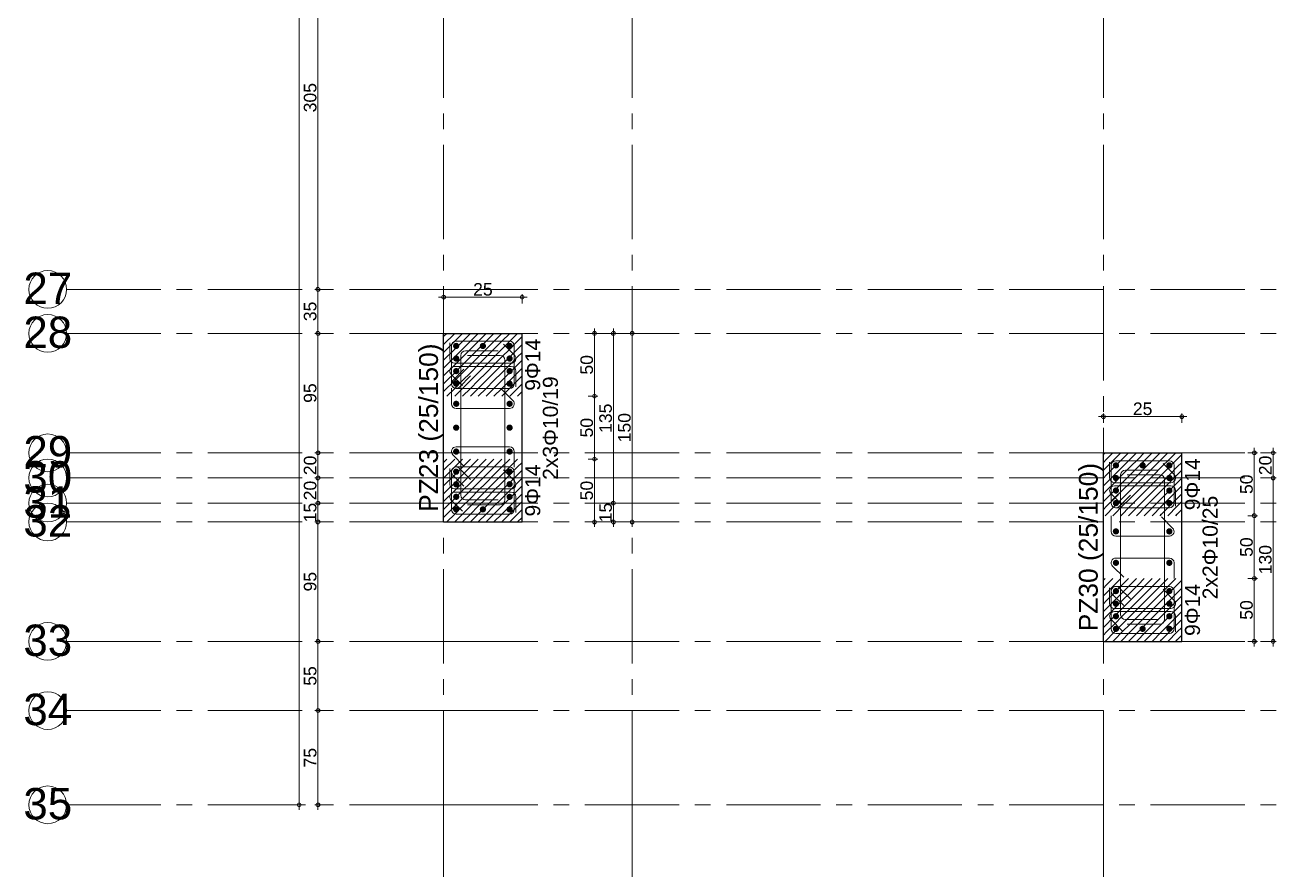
# Model space of a CAD drawing. Header units: millimetres. Extents: x 2232 to 85269, y -3593 to 5869.
# Drawn here: x 20323 to 21319, y 3123 to 3795 of the extents above; entities that cross this region are included whole.
import ezdxf

# ---------------------------------------------------------------- set-up
doc = ezdxf.new("R2010")
doc.units = ezdxf.units.MM
doc.linetypes.add('CENTER2', pattern=[112.5, 75, -12.5, 12.5, -12.5])
doc.linetypes.add('DASHDOT2', pattern=[12.7, 6.35, -3.175, 0, -3.175])
doc.layers.add('aks', color=251, linetype='DASHDOT2', lineweight=35)
for name, color, linetype in [('Donatı Yazısı', 7, 'Continuous'), ('Donatı Çizgisi', 7, 'Continuous'), ('Kolon', 7, 'Continuous'), ('Ölçülendirme', 7, 'Continuous')]:
    doc.layers.add(name, color=color, linetype=linetype)
doc.styles.add('arial_1_18', font='arial.ttf', dxfattribs={"height": 0.2})

# ---------------------------------------------------------------- blocks, each defined once
blk = doc.blocks.new('IDE999Entity6715')
at = {"layer": 'aks', "color": 250, "linetype": 'CENTER2', "lineweight": 5}
for points in [[(7291.17, 200), (7291.17, 2530)], [(7291.17, -100), (7291.17, 200)]]:
    blk.add_lwpolyline(points, dxfattribs=at)
blk = doc.blocks.new('IDE999Entity6724')
at = {"layer": 'aks', "color": 250, "linetype": 'CENTER2', "lineweight": 5}
for points in [[(6766.17, 200), (6766.17, 2530)], [(6766.17, -100), (6766.17, 200)]]:
    blk.add_lwpolyline(points, dxfattribs=at)
blk = doc.blocks.new('IDE999Entity6725')
at = {"layer": 'aks', "color": 250, "linetype": 'CENTER2', "lineweight": 5}
for points in [[(6916.17, 200), (6916.17, 2530)], [(6916.17, -100), (6916.17, 200)]]:
    blk.add_lwpolyline(points, dxfattribs=at)
blk = doc.blocks.new('IDE999Entity6728')
at = {"layer": 'aks', "color": 250, "linetype": 'CENTER2', "lineweight": 5}
for points in [[(6466.17, 610), (6766.17, 610)], [(6766.17, 610), (10026.17, 610)]]:
    blk.add_lwpolyline(points, dxfattribs=at)
at = {"layer": 'aks', "color": 30, "linetype": 'Continuous', "lineweight": 5}
blk.add_circle((6451.17, 610), 15, dxfattribs=at)
at = {"layer": 'aks', "color": 1, "linetype": 'Continuous', "lineweight": 5, "style": 'arial_1_18'}
blk.add_text('27', height=25, dxfattribs=at).set_placement((6431.75, 598.37))
blk = doc.blocks.new('IDE999Entity6729')
at = {"layer": 'aks', "color": 250, "linetype": 'CENTER2', "lineweight": 5}
for points in [[(6466.17, 460), (6766.17, 460)], [(6766.17, 460), (10026.17, 460)]]:
    blk.add_lwpolyline(points, dxfattribs=at)
at = {"layer": 'aks', "color": 30, "linetype": 'Continuous', "lineweight": 5}
blk.add_circle((6451.17, 460), 15, dxfattribs=at)
at = {"layer": 'aks', "color": 1, "linetype": 'Continuous', "lineweight": 5, "style": 'arial_1_18'}
blk.add_text('30', height=25, dxfattribs=at).set_placement((6431.75, 448.37))
blk = doc.blocks.new('IDE999Entity6730')
at = {"layer": 'aks', "color": 250, "linetype": 'CENTER2', "lineweight": 5}
for points in [[(6466.17, 480), (6766.17, 480)], [(6766.17, 480), (10026.17, 480)]]:
    blk.add_lwpolyline(points, dxfattribs=at)
at = {"layer": 'aks', "color": 30, "linetype": 'Continuous', "lineweight": 5}
blk.add_circle((6451.17, 480), 15, dxfattribs=at)
at = {"layer": 'aks', "color": 1, "linetype": 'Continuous', "lineweight": 5, "style": 'arial_1_18'}
blk.add_text('29', height=25, dxfattribs=at).set_placement((6431.75, 468.37))
blk = doc.blocks.new('IDE999Entity6731')
at = {"layer": 'aks', "color": 250, "linetype": 'CENTER2', "lineweight": 5}
for points in [[(6466.17, 440), (6766.17, 440)], [(6766.17, 440), (10026.17, 440)]]:
    blk.add_lwpolyline(points, dxfattribs=at)
at = {"layer": 'aks', "color": 30, "linetype": 'Continuous', "lineweight": 5}
blk.add_circle((6451.17, 440), 15, dxfattribs=at)
at = {"layer": 'aks', "color": 1, "linetype": 'Continuous', "lineweight": 5, "style": 'arial_1_18'}
blk.add_text('31', height=25, dxfattribs=at).set_placement((6431.75, 428.37))
blk = doc.blocks.new('IDE999Entity6732')
at = {"layer": 'aks', "color": 250, "linetype": 'CENTER2', "lineweight": 5}
for points in [[(6466.17, 575), (6766.17, 575)], [(6766.17, 575), (10026.17, 575)]]:
    blk.add_lwpolyline(points, dxfattribs=at)
at = {"layer": 'aks', "color": 30, "linetype": 'Continuous', "lineweight": 5}
blk.add_circle((6451.17, 575), 15, dxfattribs=at)
at = {"layer": 'aks', "color": 1, "linetype": 'Continuous', "lineweight": 5, "style": 'arial_1_18'}
blk.add_text('28', height=25, dxfattribs=at).set_placement((6431.75, 563.37))
blk = doc.blocks.new('IDE999Entity6733')
at = {"layer": 'aks', "color": 250, "linetype": 'CENTER2', "lineweight": 5}
for points in [[(6466.17, 425), (6766.17, 425)], [(6766.17, 425), (10026.17, 425)]]:
    blk.add_lwpolyline(points, dxfattribs=at)
at = {"layer": 'aks', "color": 30, "linetype": 'Continuous', "lineweight": 5}
blk.add_circle((6451.17, 425), 15, dxfattribs=at)
at = {"layer": 'aks', "color": 1, "linetype": 'Continuous', "lineweight": 5, "style": 'arial_1_18'}
blk.add_text('32', height=25, dxfattribs=at).set_placement((6431.75, 413.37))
blk = doc.blocks.new('IDE999Entity6734')
at = {"layer": 'aks', "color": 250, "linetype": 'CENTER2', "lineweight": 5}
for points in [[(6466.17, 330), (6766.17, 330)], [(6766.17, 330), (10026.17, 330)]]:
    blk.add_lwpolyline(points, dxfattribs=at)
at = {"layer": 'aks', "color": 30, "linetype": 'Continuous', "lineweight": 5}
blk.add_circle((6451.17, 330), 15, dxfattribs=at)
at = {"layer": 'aks', "color": 1, "linetype": 'Continuous', "lineweight": 5, "style": 'arial_1_18'}
blk.add_text('33', height=25, dxfattribs=at).set_placement((6431.75, 318.37))
blk = doc.blocks.new('IDE999Entity6735')
at = {"layer": 'aks', "color": 250, "linetype": 'CENTER2', "lineweight": 5}
for points in [[(6466.17, 275), (6766.17, 275)], [(6766.17, 275), (10026.17, 275)]]:
    blk.add_lwpolyline(points, dxfattribs=at)
at = {"layer": 'aks', "color": 30, "linetype": 'Continuous', "lineweight": 5}
blk.add_circle((6451.17, 275), 15, dxfattribs=at)
at = {"layer": 'aks', "color": 1, "linetype": 'Continuous', "lineweight": 5, "style": 'arial_1_18'}
blk.add_text('34', height=25, dxfattribs=at).set_placement((6431.75, 263.37))
blk = doc.blocks.new('IDE999Entity6736')
at = {"layer": 'aks', "color": 250, "linetype": 'CENTER2', "lineweight": 5}
for points in [[(6466.17, 200), (6766.17, 200)], [(6766.17, 200), (10026.17, 200)]]:
    blk.add_lwpolyline(points, dxfattribs=at)
at = {"layer": 'aks', "color": 30, "linetype": 'Continuous', "lineweight": 5}
blk.add_circle((6451.17, 200), 15, dxfattribs=at)
at = {"layer": 'aks', "color": 1, "linetype": 'Continuous', "lineweight": 5, "style": 'arial_1_18'}
blk.add_text('35', height=25, dxfattribs=at).set_placement((6431.75, 188.37))

msp = doc.modelspace()

# ---------------------------------------------------------------- hatches: boundary and pattern name
at = {"layer": 'Donatı Çizgisi', "linetype": 'Continuous', "lineweight": 5}
h = msp.add_hatch(color=5, dxfattribs=at)
edge = h.paths.add_edge_path(flags=0)
edge.add_arc((20665.7, 3539.61), 2.5, 0, 360)
h = msp.add_hatch(color=5, dxfattribs=at)
edge = h.paths.add_edge_path(flags=0)
edge.add_arc((20686.95, 3539.61), 2.5, 0, 360)
h = msp.add_hatch(color=5, dxfattribs=at)
edge = h.paths.add_edge_path(flags=0)
edge.add_arc((20708.2, 3539.61), 2.5, 0, 360)
h = msp.add_hatch(color=5, dxfattribs=at)
edge = h.paths.add_edge_path(flags=0)
edge.add_arc((20665.7, 3529.61), 2.5, 0, 360)
h = msp.add_hatch(color=5, dxfattribs=at)
edge = h.paths.add_edge_path(flags=0)
edge.add_arc((20708.2, 3529.61), 2.5, 0, 360)
h = msp.add_hatch(color=5, dxfattribs=at)
edge = h.paths.add_edge_path(flags=0)
edge.add_arc((20665.7, 3519.61), 2.5, 0, 360)
h = msp.add_hatch(color=5, dxfattribs=at)
edge = h.paths.add_edge_path(flags=0)
edge.add_arc((20708.2, 3519.61), 2.5, 0, 360)
h = msp.add_hatch(color=5, dxfattribs=at)
edge = h.paths.add_edge_path(flags=0)
edge.add_arc((20665.7, 3509.61), 2.5, 0, 360)
h = msp.add_hatch(color=5, dxfattribs=at)
edge = h.paths.add_edge_path(flags=0)
edge.add_arc((20708.2, 3509.61), 2.5, 0, 360)
h = msp.add_hatch(color=5, dxfattribs=at)
edge = h.paths.add_edge_path(flags=0)
edge.add_arc((20665.7, 3493.61), 2.5, 0, 360)
h = msp.add_hatch(color=5, dxfattribs=at)
edge = h.paths.add_edge_path(flags=0)
edge.add_arc((20708.2, 3493.61), 2.5, 0, 360)
h = msp.add_hatch(color=5, dxfattribs=at)
edge = h.paths.add_edge_path(flags=0)
edge.add_arc((20665.7, 3474.61), 2.5, 0, 360)
h = msp.add_hatch(color=5, dxfattribs=at)
edge = h.paths.add_edge_path(flags=0)
edge.add_arc((20708.2, 3474.61), 2.5, 0, 360)
h = msp.add_hatch(color=5, dxfattribs=at)
edge = h.paths.add_edge_path(flags=0)
edge.add_arc((20665.7, 3455.61), 2.5, 0, 360)
h = msp.add_hatch(color=5, dxfattribs=at)
edge = h.paths.add_edge_path(flags=0)
edge.add_arc((20708.2, 3455.61), 2.5, 0, 360)
h = msp.add_hatch(color=5, dxfattribs=at)
edge = h.paths.add_edge_path(flags=0)
edge.add_arc((21190.7, 3444.61), 2.5, 0, 360)
h = msp.add_hatch(color=5, dxfattribs=at)
edge = h.paths.add_edge_path(flags=0)
edge.add_arc((21211.95, 3444.61), 2.5, 0, 360)
h = msp.add_hatch(color=5, dxfattribs=at)
edge = h.paths.add_edge_path(flags=0)
edge.add_arc((21233.2, 3444.61), 2.5, 0, 360)
h = msp.add_hatch(color=5, dxfattribs=at)
edge = h.paths.add_edge_path(flags=0)
edge.add_arc((20665.7, 3439.61), 2.5, 0, 360)
h = msp.add_hatch(color=5, dxfattribs=at)
edge = h.paths.add_edge_path(flags=0)
edge.add_arc((20708.2, 3439.61), 2.5, 0, 360)
h = msp.add_hatch(color=5, dxfattribs=at)
edge = h.paths.add_edge_path(flags=0)
edge.add_arc((21190.7, 3434.61), 2.5, 0, 360)
h = msp.add_hatch(color=5, dxfattribs=at)
edge = h.paths.add_edge_path(flags=0)
edge.add_arc((21233.2, 3434.61), 2.5, 0, 360)
h = msp.add_hatch(color=5, dxfattribs=at)
edge = h.paths.add_edge_path(flags=0)
edge.add_arc((20665.7, 3429.61), 2.5, 0, 360)
h = msp.add_hatch(color=5, dxfattribs=at)
edge = h.paths.add_edge_path(flags=0)
edge.add_arc((20708.2, 3429.61), 2.5, 0, 360)
h = msp.add_hatch(color=5, dxfattribs=at)
edge = h.paths.add_edge_path(flags=0)
edge.add_arc((21190.7, 3424.61), 2.5, 0, 360)
h = msp.add_hatch(color=5, dxfattribs=at)
edge = h.paths.add_edge_path(flags=0)
edge.add_arc((21233.2, 3424.61), 2.5, 0, 360)
h = msp.add_hatch(color=5, dxfattribs=at)
edge = h.paths.add_edge_path(flags=0)
edge.add_arc((20665.7, 3419.61), 2.5, 0, 360)
h = msp.add_hatch(color=5, dxfattribs=at)
edge = h.paths.add_edge_path(flags=0)
edge.add_arc((20708.2, 3419.61), 2.5, 0, 360)
h = msp.add_hatch(color=5, dxfattribs=at)
edge = h.paths.add_edge_path(flags=0)
edge.add_arc((20665.7, 3409.61), 2.5, 0, 360)
h = msp.add_hatch(color=5, dxfattribs=at)
edge = h.paths.add_edge_path(flags=0)
edge.add_arc((20686.95, 3409.61), 2.5, 0, 360)
h = msp.add_hatch(color=5, dxfattribs=at)
edge = h.paths.add_edge_path(flags=0)
edge.add_arc((20708.2, 3409.61), 2.5, 0, 360)
h = msp.add_hatch(color=5, dxfattribs=at)
edge = h.paths.add_edge_path(flags=0)
edge.add_arc((21190.7, 3414.61), 2.5, 0, 360)
h = msp.add_hatch(color=5, dxfattribs=at)
edge = h.paths.add_edge_path(flags=0)
edge.add_arc((21233.2, 3414.61), 2.5, 0, 360)
h = msp.add_hatch(color=5, dxfattribs=at)
edge = h.paths.add_edge_path(flags=0)
edge.add_arc((21190.7, 3392.11), 2.5, 0, 360)
h = msp.add_hatch(color=5, dxfattribs=at)
edge = h.paths.add_edge_path(flags=0)
edge.add_arc((21233.2, 3392.11), 2.5, 0, 360)
h = msp.add_hatch(color=5, dxfattribs=at)
edge = h.paths.add_edge_path(flags=0)
edge.add_arc((21190.7, 3367.11), 2.5, 0, 360)
h = msp.add_hatch(color=5, dxfattribs=at)
edge = h.paths.add_edge_path(flags=0)
edge.add_arc((21233.2, 3367.11), 2.5, 0, 360)
h = msp.add_hatch(color=5, dxfattribs=at)
edge = h.paths.add_edge_path(flags=0)
edge.add_arc((21190.7, 3344.61), 2.5, 0, 360)
h = msp.add_hatch(color=5, dxfattribs=at)
edge = h.paths.add_edge_path(flags=0)
edge.add_arc((21233.2, 3344.61), 2.5, 0, 360)
h = msp.add_hatch(color=5, dxfattribs=at)
edge = h.paths.add_edge_path(flags=0)
edge.add_arc((21190.7, 3334.61), 2.5, 0, 360)
h = msp.add_hatch(color=5, dxfattribs=at)
edge = h.paths.add_edge_path(flags=0)
edge.add_arc((21233.2, 3334.61), 2.5, 0, 360)
h = msp.add_hatch(color=5, dxfattribs=at)
edge = h.paths.add_edge_path(flags=0)
edge.add_arc((21190.7, 3324.61), 2.5, 0, 360)
h = msp.add_hatch(color=5, dxfattribs=at)
edge = h.paths.add_edge_path(flags=0)
edge.add_arc((21233.2, 3324.61), 2.5, 0, 360)
h = msp.add_hatch(color=5, dxfattribs=at)
edge = h.paths.add_edge_path(flags=0)
edge.add_arc((21190.7, 3314.61), 2.5, 0, 360)
h = msp.add_hatch(color=5, dxfattribs=at)
edge = h.paths.add_edge_path(flags=0)
edge.add_arc((21211.95, 3314.61), 2.5, 0, 360)
h = msp.add_hatch(color=5, dxfattribs=at)
edge = h.paths.add_edge_path(flags=0)
edge.add_arc((21233.2, 3314.61), 2.5, 0, 360)

# ---------------------------------------------------------------- linework, layer by layer
at = {"layer": 'Donatı Çizgisi', "color": 1, "linetype": 'Continuous', "lineweight": 5}
for points in [[(20660.7, 3529.61), (20660.7, 3542.11)], [(20703.26, 3541.1), (20712.1, 3532.26)], [(20669.45, 3420.86), (20669.45, 3532.11)], [(20673.2, 3535.86), (20699.2, 3535.86)], [(20700.7, 3532.11), (20674.7, 3532.11)], [(20704.45, 3417.11), (20704.45, 3528.36)], [(20670.63, 3508.12), (20661.79, 3516.96)], [(20709.45, 3525.86), (20664.45, 3525.86)], [(20664.45, 3523.36), (20709.45, 3523.36)], [(20713.2, 3519.61), (20713.2, 3507.11)], [(20661.95, 3493.61), (20661.95, 3506.11)], [(20702.01, 3505.1), (20710.85, 3496.26)], [(20708.2, 3489.86), (20665.7, 3489.86)], [(20665.7, 3459.36), (20708.2, 3459.36)], [(20671.88, 3444.12), (20663.04, 3452.96)], [(20711.95, 3455.61), (20711.95, 3443.11)], [(21185.7, 3434.61), (21185.7, 3447.11)], [(20660.7, 3429.61), (20660.7, 3442.11)], [(20703.26, 3441.1), (20712.1, 3432.26)], [(21194.45, 3325.86), (21194.45, 3437.11)], [(21198.2, 3440.86), (21224.2, 3440.86)], [(21225.7, 3437.11), (21199.7, 3437.11)], [(21228.26, 3446.1), (21237.1, 3437.26)], [(21234.45, 3430.86), (21189.45, 3430.86)], [(21189.45, 3428.36), (21234.45, 3428.36)], [(21229.45, 3322.11), (21229.45, 3433.36)], [(20709.45, 3425.86), (20664.45, 3425.86)], [(20664.45, 3423.36), (20709.45, 3423.36)], [(20713.2, 3419.61), (20713.2, 3407.11)], [(21195.63, 3413.12), (21186.79, 3421.96)], [(21238.2, 3424.61), (21238.2, 3412.11)], [(20670.63, 3408.12), (20661.79, 3416.96)], [(20699.2, 3417.11), (20673.2, 3417.11)], [(20674.7, 3413.36), (20700.7, 3413.36)], [(21186.95, 3392.11), (21186.95, 3404.61)], [(21227.01, 3403.6), (21235.85, 3394.76)], [(21233.2, 3388.36), (21190.7, 3388.36)], [(21190.7, 3370.86), (21233.2, 3370.86)], [(21196.88, 3355.62), (21188.04, 3364.46)], [(21236.95, 3367.11), (21236.95, 3354.61)], [(21185.7, 3334.61), (21185.7, 3347.11)], [(21228.26, 3346.1), (21237.1, 3337.26)], [(21234.45, 3330.86), (21189.45, 3330.86)], [(21189.45, 3328.36), (21234.45, 3328.36)], [(21195.63, 3313.12), (21186.79, 3321.96)], [(21224.2, 3322.11), (21198.2, 3322.11)], [(21199.7, 3318.36), (21225.7, 3318.36)], [(21238.2, 3324.61), (21238.2, 3312.11)]]:
    msp.add_lwpolyline(points, dxfattribs=at)
at = {"layer": 'Donatı Çizgisi', "color": 5, "linetype": 'Continuous', "lineweight": 5}
for points in [[(20661.95, 3509.61), (20661.95, 3539.61)], [(20665.7, 3543.36), (20708.2, 3543.36)], [(20711.95, 3539.61), (20711.95, 3509.61)], [(20663.04, 3512.26), (20671.88, 3521.1)], [(20677.19, 3515.8), (20668.35, 3506.96)], [(20708.2, 3505.86), (20665.7, 3505.86)], [(21190.7, 3448.36), (21233.2, 3448.36)], [(20661.95, 3439.61), (20661.95, 3409.61)], [(20708.2, 3443.36), (20665.7, 3443.36)], [(20677.19, 3433.43), (20668.35, 3442.26)], [(20711.95, 3409.61), (20711.95, 3439.61)], [(21186.95, 3414.61), (21186.95, 3444.61)], [(21236.95, 3444.61), (21236.95, 3414.61)], [(20663.04, 3436.96), (20671.88, 3428.12)], [(21188.04, 3417.26), (21196.88, 3426.1)], [(21202.19, 3420.8), (21193.35, 3411.96)], [(21233.2, 3410.86), (21190.7, 3410.86)], [(20665.7, 3405.86), (20708.2, 3405.86)], [(21233.2, 3348.36), (21190.7, 3348.36)], [(21186.95, 3344.61), (21186.95, 3314.61)], [(21188.04, 3341.96), (21196.88, 3333.12)], [(21202.19, 3338.43), (21193.35, 3347.26)], [(21236.95, 3314.61), (21236.95, 3344.61)], [(21190.7, 3310.86), (21233.2, 3310.86)]]:
    msp.add_lwpolyline(points, dxfattribs=at)
for centre, start, end in [((20665.7, 3539.61), 90, 180), ((20708.2, 3539.61), 0, 90), ((20665.7, 3509.61), 135, 270), ((20665.7, 3509.61), 180, 315), ((20708.2, 3509.61), 270, 0), ((21190.7, 3444.61), 90, 180), ((21233.2, 3444.61), 0, 90), ((20665.7, 3439.61), 45, 180), ((20665.7, 3439.61), 90, 225), ((20708.2, 3439.61), 0, 90), ((21190.7, 3414.61), 135, 270), ((20665.7, 3409.61), 180, 270), ((20708.2, 3409.61), 270, 0), ((21190.7, 3414.61), 180, 315), ((21233.2, 3414.61), 270, 0), ((21190.7, 3344.61), 45, 180), ((21190.7, 3344.61), 90, 225), ((21233.2, 3344.61), 0, 90), ((21190.7, 3314.61), 180, 270), ((21233.2, 3314.61), 270, 0)]:
    msp.add_arc(centre, 3.75, start, end, dxfattribs=at)
at = {"layer": 'Donatı Çizgisi', "color": 1, "linetype": 'Continuous', "lineweight": 5}
for centre, start, end in [((20664.45, 3529.61), 180, 270), ((20673.2, 3532.11), 90, 180), ((20700.7, 3528.36), 0, 90), ((20709.45, 3529.61), 270, 45), ((20664.45, 3519.61), 90, 225), ((20709.45, 3519.61), 0, 90), ((20665.7, 3493.61), 180, 270), ((20708.2, 3493.61), 270, 45), ((20665.7, 3455.61), 90, 225), ((20708.2, 3455.61), 0, 90), ((21198.2, 3437.11), 90, 180), ((21225.7, 3433.36), 0, 90), ((21234.45, 3434.61), 270, 45), ((20664.45, 3429.61), 180, 270), ((20709.45, 3429.61), 270, 45), ((21189.45, 3434.61), 180, 270), ((21189.45, 3424.61), 90, 225), ((21234.45, 3424.61), 0, 90), ((20664.45, 3419.61), 90, 225), ((20673.2, 3420.86), 180, 270), ((20709.45, 3419.61), 0, 90), ((20700.7, 3417.11), 270, 0), ((21190.7, 3392.11), 180, 270), ((21233.2, 3392.11), 270, 45), ((21190.7, 3367.11), 90, 225), ((21233.2, 3367.11), 0, 90), ((21189.45, 3334.61), 180, 270), ((21189.45, 3324.61), 90, 225), ((21234.45, 3334.61), 270, 45), ((21234.45, 3324.61), 0, 90), ((21198.2, 3325.86), 180, 270), ((21225.7, 3322.11), 270, 0)]:
    msp.add_arc(centre, 3.75, start, end, dxfattribs=at)
at = {"layer": 'Kolon', "color": 251, "linetype": 'Continuous', "lineweight": -3}
for points in [[(20655.7, 3540.78), (20664.52, 3549.61)], [(20655.7, 3547.03), (20658.27, 3549.61)], [(20664.52, 3537.11), (20677.02, 3549.61)], [(20664.52, 3543.36), (20670.77, 3549.61)], [(20677.02, 3537.11), (20689.52, 3549.61)], [(20677.02, 3543.36), (20683.27, 3549.61)], [(20689.52, 3537.11), (20702.02, 3549.61)], [(20689.52, 3543.36), (20695.77, 3549.61)], [(20702.02, 3537.11), (20714.52, 3549.61)], [(20702.02, 3543.36), (20708.27, 3549.61)], [(20714.52, 3543.36), (20718.2, 3547.03)], [(20655.7, 3528.28), (20664.52, 3537.11)], [(20655.7, 3534.53), (20658.27, 3537.11)], [(20658.27, 3537.11), (20664.52, 3543.36)], [(20664.52, 3524.61), (20677.02, 3537.11)], [(20664.52, 3530.86), (20670.77, 3537.11)], [(20670.77, 3537.11), (20677.02, 3543.36)], [(20677.02, 3524.61), (20689.52, 3537.11)], [(20677.02, 3530.86), (20683.27, 3537.11)], [(20683.27, 3537.11), (20689.52, 3543.36)], [(20689.52, 3524.61), (20702.02, 3537.11)], [(20689.52, 3530.86), (20695.77, 3537.11)], [(20695.77, 3537.11), (20702.02, 3543.36)], [(20702.02, 3524.61), (20714.52, 3537.11)], [(20702.02, 3530.86), (20708.27, 3537.11)], [(20708.27, 3537.11), (20714.52, 3543.36)], [(20714.52, 3537.11), (20718.2, 3540.78)], [(20658.27, 3524.61), (20664.52, 3530.86)], [(20670.77, 3524.61), (20677.02, 3530.86)], [(20683.27, 3524.61), (20689.52, 3530.86)], [(20695.77, 3524.61), (20702.02, 3530.86)], [(20708.27, 3524.61), (20714.52, 3530.86)], [(20714.52, 3530.86), (20718.2, 3534.53)], [(20714.52, 3524.61), (20718.2, 3528.28)], [(20655.7, 3515.78), (20664.52, 3524.61)], [(20655.7, 3522.03), (20658.27, 3524.61)], [(20658.27, 3512.11), (20664.52, 3518.36)], [(20664.52, 3512.11), (20677.02, 3524.61)], [(20664.52, 3518.36), (20670.77, 3524.61)], [(20670.77, 3512.11), (20677.02, 3518.36)], [(20677.02, 3512.11), (20689.52, 3524.61)], [(20677.02, 3518.36), (20683.27, 3524.61)], [(20683.27, 3512.11), (20689.52, 3518.36)], [(20689.52, 3512.11), (20702.02, 3524.61)], [(20689.52, 3518.36), (20695.77, 3524.61)], [(20695.77, 3512.11), (20702.02, 3518.36)], [(20702.02, 3512.11), (20714.52, 3524.61)], [(20702.02, 3518.36), (20708.27, 3524.61)], [(20708.27, 3512.11), (20714.52, 3518.36)], [(20714.52, 3518.36), (20718.2, 3522.03)], [(20655.7, 3503.28), (20664.52, 3512.11)], [(20655.7, 3509.53), (20658.27, 3512.11)], [(20664.52, 3499.61), (20677.02, 3512.11)], [(20664.52, 3505.86), (20670.77, 3512.11)], [(20677.02, 3499.61), (20689.52, 3512.11)], [(20677.02, 3505.86), (20683.27, 3512.11)], [(20689.52, 3499.61), (20702.02, 3512.11)], [(20689.52, 3505.86), (20695.77, 3512.11)], [(20702.02, 3499.61), (20714.52, 3512.11)], [(20702.02, 3505.86), (20708.27, 3512.11)], [(20714.52, 3512.11), (20718.2, 3515.78)], [(20714.52, 3505.86), (20718.2, 3509.53)], [(20658.27, 3499.61), (20664.52, 3505.86)], [(20658.27, 3499.61), (20658.27, 3499.61)], [(20664.52, 3499.61), (20664.52, 3499.61)], [(20670.77, 3499.61), (20677.02, 3505.86)], [(20670.77, 3499.61), (20670.77, 3499.61)], [(20677.02, 3499.61), (20677.02, 3499.61)], [(20683.27, 3499.61), (20689.52, 3505.86)], [(20683.27, 3499.61), (20683.27, 3499.61)], [(20689.52, 3499.61), (20689.52, 3499.61)], [(20695.77, 3499.61), (20702.02, 3505.86)], [(20695.77, 3499.61), (20695.77, 3499.61)], [(20702.02, 3499.61), (20702.02, 3499.61)], [(20708.27, 3499.61), (20714.52, 3505.86)], [(20708.27, 3499.61), (20708.27, 3499.61)], [(20714.52, 3499.61), (20718.2, 3503.28)], [(20714.52, 3499.61), (20714.52, 3499.61)], [(20655.7, 3440.78), (20664.52, 3449.61)], [(20655.7, 3447.03), (20658.27, 3449.61)], [(20664.52, 3437.11), (20677.02, 3449.61)], [(20664.52, 3443.36), (20670.77, 3449.61)], [(20677.02, 3437.11), (20689.52, 3449.61)], [(20677.02, 3443.36), (20683.27, 3449.61)], [(20689.52, 3437.11), (20702.02, 3449.61)], [(20689.52, 3443.36), (20695.77, 3449.61)], [(20702.02, 3437.11), (20714.52, 3449.61)], [(20702.02, 3443.36), (20708.27, 3449.61)], [(20714.52, 3443.36), (20718.2, 3447.03)], [(21180.7, 3453.28), (21182.03, 3454.61)], [(21180.7, 3440.78), (21189.52, 3449.61)], [(21180.7, 3447.03), (21183.27, 3449.61)], [(21183.27, 3449.61), (21188.28, 3454.61)], [(21189.52, 3449.61), (21194.53, 3454.61)], [(21189.52, 3437.11), (21202.02, 3449.61)], [(21189.52, 3443.36), (21195.77, 3449.61)], [(21195.77, 3449.61), (21200.78, 3454.61)], [(21202.02, 3449.61), (21207.03, 3454.61)], [(21202.02, 3437.11), (21214.52, 3449.61)], [(21202.02, 3443.36), (21208.27, 3449.61)], [(21208.27, 3449.61), (21213.28, 3454.61)], [(21214.52, 3449.61), (21219.53, 3454.61)], [(21214.52, 3437.11), (21227.02, 3449.61)], [(21214.52, 3443.36), (21220.77, 3449.61)], [(21220.77, 3449.61), (21225.78, 3454.61)], [(21227.02, 3449.61), (21232.03, 3454.61)], [(21227.02, 3437.11), (21239.52, 3449.61)], [(21227.02, 3443.36), (21233.27, 3449.61)], [(21233.27, 3449.61), (21238.28, 3454.61)], [(21239.52, 3449.61), (21243.2, 3453.28)], [(21239.52, 3443.36), (21243.2, 3447.03)], [(20655.7, 3428.28), (20664.52, 3437.11)], [(20655.7, 3434.53), (20658.27, 3437.11)], [(20658.27, 3437.11), (20664.52, 3443.36)], [(20664.52, 3424.61), (20677.02, 3437.11)], [(20664.52, 3430.86), (20670.77, 3437.11)], [(20670.77, 3437.11), (20677.02, 3443.36)], [(20677.02, 3424.61), (20689.52, 3437.11)], [(20677.02, 3430.86), (20683.27, 3437.11)], [(20683.27, 3437.11), (20689.52, 3443.36)], [(20689.52, 3424.61), (20702.02, 3437.11)], [(20689.52, 3430.86), (20695.77, 3437.11)], [(20695.77, 3437.11), (20702.02, 3443.36)], [(20702.02, 3424.61), (20714.52, 3437.11)], [(20702.02, 3430.86), (20708.27, 3437.11)], [(20708.27, 3437.11), (20714.52, 3443.36)], [(20714.52, 3437.11), (20718.2, 3440.78)], [(21180.7, 3428.28), (21189.52, 3437.11)], [(21180.7, 3434.53), (21183.27, 3437.11)], [(21183.27, 3437.11), (21189.52, 3443.36)], [(21189.52, 3424.61), (21202.02, 3437.11)], [(21189.52, 3430.86), (21195.77, 3437.11)], [(21195.77, 3437.11), (21202.02, 3443.36)], [(21202.02, 3424.61), (21214.52, 3437.11)], [(21202.02, 3430.86), (21208.27, 3437.11)], [(21208.27, 3437.11), (21214.52, 3443.36)], [(21214.52, 3424.61), (21227.02, 3437.11)], [(21214.52, 3430.86), (21220.77, 3437.11)], [(21220.77, 3437.11), (21227.02, 3443.36)], [(21227.02, 3424.61), (21239.52, 3437.11)], [(21227.02, 3430.86), (21233.27, 3437.11)], [(21233.27, 3437.11), (21239.52, 3443.36)], [(21239.52, 3437.11), (21243.2, 3440.78)], [(20658.27, 3424.61), (20664.52, 3430.86)], [(20670.77, 3424.61), (20677.02, 3430.86)], [(20683.27, 3424.61), (20689.52, 3430.86)], [(20695.77, 3424.61), (20702.02, 3430.86)], [(20708.27, 3424.61), (20714.52, 3430.86)], [(20714.52, 3430.86), (20718.2, 3434.53)], [(20714.52, 3424.61), (20718.2, 3428.28)], [(21183.27, 3424.61), (21189.52, 3430.86)], [(21195.77, 3424.61), (21202.02, 3430.86)], [(21208.27, 3424.61), (21214.52, 3430.86)], [(21220.77, 3424.61), (21227.02, 3430.86)], [(21233.27, 3424.61), (21239.52, 3430.86)], [(21239.52, 3430.86), (21243.2, 3434.53)], [(21239.52, 3424.61), (21243.2, 3428.28)], [(20655.7, 3415.78), (20664.52, 3424.61)], [(20655.7, 3422.03), (20658.27, 3424.61)], [(20658.27, 3412.11), (20664.52, 3418.36)], [(20664.52, 3412.11), (20677.02, 3424.61)], [(20664.52, 3418.36), (20670.77, 3424.61)], [(20670.77, 3412.11), (20677.02, 3418.36)], [(20677.02, 3412.11), (20689.52, 3424.61)], [(20677.02, 3418.36), (20683.27, 3424.61)], [(20683.27, 3412.11), (20689.52, 3418.36)], [(20689.52, 3412.11), (20702.02, 3424.61)], [(20689.52, 3418.36), (20695.77, 3424.61)], [(20695.77, 3412.11), (20702.02, 3418.36)], [(20702.02, 3412.11), (20714.52, 3424.61)], [(20702.02, 3418.36), (20708.27, 3424.61)], [(20708.27, 3412.11), (20714.52, 3418.36)], [(20714.52, 3418.36), (20718.2, 3422.03)], [(21180.7, 3415.78), (21189.52, 3424.61)], [(21180.7, 3422.03), (21183.27, 3424.61)], [(21183.27, 3412.11), (21189.52, 3418.36)], [(21189.52, 3412.11), (21202.02, 3424.61)], [(21189.52, 3418.36), (21195.77, 3424.61)], [(21195.77, 3412.11), (21202.02, 3418.36)], [(21202.02, 3412.11), (21214.52, 3424.61)], [(21202.02, 3418.36), (21208.27, 3424.61)], [(21208.27, 3412.11), (21214.52, 3418.36)], [(21214.52, 3412.11), (21227.02, 3424.61)], [(21214.52, 3418.36), (21220.77, 3424.61)], [(21220.77, 3412.11), (21227.02, 3418.36)], [(21227.02, 3412.11), (21239.52, 3424.61)], [(21227.02, 3418.36), (21233.27, 3424.61)], [(21233.27, 3412.11), (21239.52, 3418.36)], [(21239.52, 3418.36), (21243.2, 3422.03)], [(20655.7, 3403.28), (20664.52, 3412.11)], [(20655.7, 3409.53), (20658.27, 3412.11)], [(20664.52, 3399.61), (20677.02, 3412.11)], [(20664.52, 3405.86), (20670.77, 3412.11)], [(20677.02, 3399.61), (20689.52, 3412.11)], [(20677.02, 3405.86), (20683.27, 3412.11)], [(20689.52, 3399.61), (20702.02, 3412.11)], [(20689.52, 3405.86), (20695.77, 3412.11)], [(20702.02, 3399.61), (20714.52, 3412.11)], [(20702.02, 3405.86), (20708.27, 3412.11)], [(20714.52, 3412.11), (20718.2, 3415.78)], [(20714.52, 3405.86), (20718.2, 3409.53)], [(21180.7, 3409.53), (21183.27, 3412.11)], [(21182.03, 3404.61), (21189.52, 3412.11)], [(21189.52, 3405.86), (21195.77, 3412.11)], [(21194.53, 3404.61), (21202.02, 3412.11)], [(21202.02, 3405.86), (21208.27, 3412.11)], [(21207.03, 3404.61), (21214.52, 3412.11)], [(21214.52, 3405.86), (21220.77, 3412.11)], [(21219.53, 3404.61), (21227.02, 3412.11)], [(21227.02, 3405.86), (21233.27, 3412.11)], [(21232.03, 3404.61), (21239.52, 3412.11)], [(21239.52, 3412.11), (21243.2, 3415.78)], [(21239.52, 3405.86), (21243.2, 3409.53)], [(20658.27, 3399.61), (20664.52, 3405.86)], [(20658.27, 3399.61), (20658.27, 3399.61)], [(20664.52, 3399.61), (20664.52, 3399.61)], [(20670.77, 3399.61), (20677.02, 3405.86)], [(20670.77, 3399.61), (20670.77, 3399.61)], [(20677.02, 3399.61), (20677.02, 3399.61)], [(20683.27, 3399.61), (20689.52, 3405.86)], [(20683.27, 3399.61), (20683.27, 3399.61)], [(20689.52, 3399.61), (20689.52, 3399.61)], [(20695.77, 3399.61), (20702.02, 3405.86)], [(20695.77, 3399.61), (20695.77, 3399.61)], [(20702.02, 3399.61), (20702.02, 3399.61)], [(20708.27, 3399.61), (20714.52, 3405.86)], [(20708.27, 3399.61), (20708.27, 3399.61)], [(20714.52, 3399.61), (20718.2, 3403.28)], [(20714.52, 3399.61), (20714.52, 3399.61)], [(21188.28, 3404.61), (21189.52, 3405.86)], [(21200.78, 3404.61), (21202.02, 3405.86)], [(21213.28, 3404.61), (21214.52, 3405.86)], [(21225.78, 3404.61), (21227.02, 3405.86)], [(21238.28, 3404.61), (21239.52, 3405.86)], [(21180.7, 3353.28), (21182.03, 3354.61)], [(21180.7, 3340.78), (21189.52, 3349.61)], [(21180.7, 3347.03), (21183.27, 3349.61)], [(21183.27, 3349.61), (21188.28, 3354.61)], [(21189.52, 3349.61), (21194.53, 3354.61)], [(21189.52, 3337.11), (21202.02, 3349.61)], [(21189.52, 3343.36), (21195.77, 3349.61)], [(21195.77, 3349.61), (21200.78, 3354.61)], [(21202.02, 3349.61), (21207.03, 3354.61)], [(21202.02, 3337.11), (21214.52, 3349.61)], [(21202.02, 3343.36), (21208.27, 3349.61)], [(21208.27, 3349.61), (21213.28, 3354.61)], [(21214.52, 3349.61), (21219.53, 3354.61)], [(21214.52, 3337.11), (21227.02, 3349.61)], [(21214.52, 3343.36), (21220.77, 3349.61)], [(21220.77, 3349.61), (21225.78, 3354.61)], [(21227.02, 3349.61), (21232.03, 3354.61)], [(21227.02, 3337.11), (21239.52, 3349.61)], [(21227.02, 3343.36), (21233.27, 3349.61)], [(21233.27, 3349.61), (21238.28, 3354.61)], [(21239.52, 3349.61), (21243.2, 3353.28)], [(21183.27, 3337.11), (21189.52, 3343.36)], [(21195.77, 3337.11), (21202.02, 3343.36)], [(21208.27, 3337.11), (21214.52, 3343.36)], [(21220.77, 3337.11), (21227.02, 3343.36)], [(21233.27, 3337.11), (21239.52, 3343.36)], [(21239.52, 3343.36), (21243.2, 3347.03)], [(21239.52, 3337.11), (21243.2, 3340.78)], [(21180.7, 3328.28), (21189.52, 3337.11)], [(21180.7, 3334.53), (21183.27, 3337.11)], [(21183.27, 3324.61), (21189.52, 3330.86)], [(21189.52, 3324.61), (21202.02, 3337.11)], [(21189.52, 3330.86), (21195.77, 3337.11)], [(21195.77, 3324.61), (21202.02, 3330.86)], [(21202.02, 3324.61), (21214.52, 3337.11)], [(21202.02, 3330.86), (21208.27, 3337.11)], [(21208.27, 3324.61), (21214.52, 3330.86)], [(21214.52, 3324.61), (21227.02, 3337.11)], [(21214.52, 3330.86), (21220.77, 3337.11)], [(21220.77, 3324.61), (21227.02, 3330.86)], [(21227.02, 3324.61), (21239.52, 3337.11)], [(21227.02, 3330.86), (21233.27, 3337.11)], [(21233.27, 3324.61), (21239.52, 3330.86)], [(21239.52, 3330.86), (21243.2, 3334.53)], [(21239.52, 3324.61), (21243.2, 3328.28)], [(21180.7, 3315.78), (21189.52, 3324.61)], [(21180.7, 3322.03), (21183.27, 3324.61)], [(21183.27, 3312.11), (21189.52, 3318.36)], [(21189.52, 3312.11), (21202.02, 3324.61)], [(21189.52, 3318.36), (21195.77, 3324.61)], [(21195.77, 3312.11), (21202.02, 3318.36)], [(21202.02, 3312.11), (21214.52, 3324.61)], [(21202.02, 3318.36), (21208.27, 3324.61)], [(21208.27, 3312.11), (21214.52, 3318.36)], [(21214.52, 3312.11), (21227.02, 3324.61)], [(21214.52, 3318.36), (21220.77, 3324.61)], [(21220.77, 3312.11), (21227.02, 3318.36)], [(21227.02, 3312.11), (21239.52, 3324.61)], [(21227.02, 3318.36), (21233.27, 3324.61)], [(21233.27, 3312.11), (21239.52, 3318.36)], [(21239.52, 3318.36), (21243.2, 3322.03)], [(21180.7, 3309.53), (21183.27, 3312.11)], [(21182.03, 3304.61), (21189.52, 3312.11)], [(21189.52, 3305.86), (21195.77, 3312.11)], [(21194.53, 3304.61), (21202.02, 3312.11)], [(21202.02, 3305.86), (21208.27, 3312.11)], [(21207.03, 3304.61), (21214.52, 3312.11)], [(21214.52, 3305.86), (21220.77, 3312.11)], [(21219.53, 3304.61), (21227.02, 3312.11)], [(21227.02, 3305.86), (21233.27, 3312.11)], [(21232.03, 3304.61), (21239.52, 3312.11)], [(21239.52, 3312.11), (21243.2, 3315.78)], [(21239.52, 3305.86), (21243.2, 3309.53)], [(21188.28, 3304.61), (21189.52, 3305.86)], [(21200.78, 3304.61), (21202.02, 3305.86)], [(21213.28, 3304.61), (21214.52, 3305.86)], [(21225.78, 3304.61), (21227.02, 3305.86)], [(21238.28, 3304.61), (21239.52, 3305.86)]]:
    msp.add_lwpolyline(points, dxfattribs=at)
at = {"layer": 'Kolon', "color": 33, "linetype": 'Continuous', "lineweight": -3}
for points in [[(20655.7, 3399.61), (20655.7, 3549.61)], [(20655.7, 3549.61), (20718.2, 3549.61)], [(20718.2, 3399.61), (20718.2, 3549.61)], [(21180.7, 3304.61), (21180.7, 3454.61)], [(21180.7, 3454.61), (21243.2, 3454.61)], [(21243.2, 3304.61), (21243.2, 3454.61)], [(20655.7, 3399.61), (20718.2, 3399.61)], [(21180.7, 3304.61), (21243.2, 3304.61)]]:
    msp.add_lwpolyline(points, dxfattribs=at)
at = {"layer": 'Ölçülendirme', "color": 5, "linetype": 'Continuous', "lineweight": 5}
for points in [[(20540.7, 3170.61), (20540.7, 5508.61)], [(20555.7, 3170.61), (20555.7, 5508.61)], [(20560.7, 3584.61), (20553.2, 3584.61)], [(20722.2, 3578.41), (20651.7, 3578.41)], [(20655.7, 3573.41), (20655.7, 3580.91)], [(20718.2, 3573.41), (20718.2, 3580.91)], [(20560.7, 3549.61), (20553.2, 3549.61)], [(20770.8, 3549.61), (20778.3, 3549.61)], [(20775.8, 3395.61), (20775.8, 3553.61)], [(20785.8, 3549.61), (20793.3, 3549.61)], [(20790.8, 3395.61), (20790.8, 3553.61)], [(20800.8, 3549.61), (20808.3, 3549.61)], [(20805.8, 3395.61), (20805.8, 3553.61)], [(20770.8, 3499.61), (20778.3, 3499.61)], [(21247.2, 3483.41), (21176.7, 3483.41)], [(21180.7, 3478.41), (21180.7, 3485.91)], [(21243.2, 3478.41), (21243.2, 3485.91)], [(21300.8, 3300.61), (21300.8, 3458.61)], [(21315.8, 3300.61), (21315.8, 3458.61)], [(20560.7, 3454.61), (20553.2, 3454.61)], [(20770.8, 3449.61), (20778.3, 3449.61)], [(21295.8, 3454.61), (21303.3, 3454.61)], [(21310.8, 3454.61), (21318.3, 3454.61)], [(20560.7, 3434.61), (20553.2, 3434.61)], [(21310.8, 3434.61), (21318.3, 3434.61)], [(20560.7, 3414.61), (20553.2, 3414.61)], [(20785.8, 3414.61), (20793.3, 3414.61)], [(20560.7, 3399.61), (20553.2, 3399.61)], [(20770.8, 3399.61), (20778.3, 3399.61)], [(20785.8, 3399.61), (20793.3, 3399.61)], [(20800.8, 3399.61), (20808.3, 3399.61)], [(21295.8, 3404.61), (21303.3, 3404.61)], [(21295.8, 3354.61), (21303.3, 3354.61)], [(20560.7, 3304.61), (20553.2, 3304.61)], [(21295.8, 3304.61), (21303.3, 3304.61)], [(21310.8, 3304.61), (21318.3, 3304.61)], [(20560.7, 3249.61), (20553.2, 3249.61)], [(20545.7, 3174.61), (20538.2, 3174.61)], [(20560.7, 3174.61), (20553.2, 3174.61)]]:
    msp.add_lwpolyline(points, dxfattribs=at)
for centre in [(20555.7, 3584.61), (20655.7, 3578.41), (20718.2, 3578.41), (20555.7, 3549.61), (20775.8, 3549.61), (20790.8, 3549.61), (20805.8, 3549.61), (20775.8, 3499.61), (21180.7, 3483.41), (21243.2, 3483.41), (20555.7, 3454.61), (20775.8, 3449.61), (21300.8, 3454.61), (21315.8, 3454.61), (20555.7, 3434.61), (21315.8, 3434.61), (20555.7, 3414.61), (20790.8, 3414.61), (20555.7, 3399.61), (20775.8, 3399.61), (20790.8, 3399.61), (20805.8, 3399.61), (21300.8, 3404.61), (21300.8, 3354.61), (20555.7, 3304.61), (21300.8, 3304.61), (21315.8, 3304.61), (20555.7, 3249.61), (20540.7, 3174.61), (20555.7, 3174.61)]:
    msp.add_circle(centre, 1.5, dxfattribs=at)

# ---------------------------------------------------------------- block references
at = {"layer": 'aks'}
for name in ['IDE999Entity6724', 'IDE999Entity6725', 'IDE999Entity6715', 'IDE999Entity6728', 'IDE999Entity6732', 'IDE999Entity6730', 'IDE999Entity6729', 'IDE999Entity6731', 'IDE999Entity6733', 'IDE999Entity6734', 'IDE999Entity6735', 'IDE999Entity6736']:
    msp.add_blockref(name, (13889.52, 2974.61), dxfattribs=at)

# ---------------------------------------------------------------- texts
at = {"layer": 'Donatı Yazısı', "color": 1, "linetype": 'Continuous', "lineweight": 5, "style": 'arial_1_18'}
for s, p in [('9Φ14', (20732.6, 3503.95)), ('2x3Φ10/19', (20746.66, 3433.1)), ('9Φ14', (21257.6, 3408.95)), ('9Φ14', (20732.6, 3403.95)), ('2x2Φ10/25', (21271.66, 3338.1)), ('9Φ14', (21257.6, 3308.95))]:
    msp.add_text(s, height=12, rotation=90, dxfattribs=at).set_placement(p)
at = {"layer": 'Kolon', "color": 1, "linetype": 'Continuous', "lineweight": 5, "style": 'arial_1_18'}
for s, p in [('PZ23 (25/150)', (20651.2, 3407.64)), ('PZ30 (25/150)', (21176.2, 3312.64))]:
    msp.add_text(s, height=15, rotation=90, dxfattribs=at).set_placement(p)
at = {"layer": 'Ölçülendirme', "color": 5, "linetype": 'Continuous', "lineweight": 5, "style": 'arial_1_18'}
for s, p in [('305', (20554.45, 3725.46)), ('35', (20554.45, 3559.34)), ('50', (20774.55, 3516.84)), ('95', (20554.45, 3494.34)), ('135', (20789.55, 3470.46)), ('50', (20774.55, 3466.84)), ('150', (20804.55, 3462.96)), ('20', (20554.45, 3436.84)), ('20', (21314.55, 3436.84)), ('20', (20554.45, 3416.84)), ('50', (20774.55, 3416.84)), ('50', (21299.55, 3421.84)), ('15', (20554.45, 3399.34)), ('15', (20789.55, 3399.34)), ('50', (21299.55, 3371.84)), ('130', (21314.55, 3357.96)), ('95', (20554.45, 3344.34)), ('50', (21299.55, 3321.84)), ('55', (20554.45, 3269.34)), ('75', (20554.45, 3204.34))]:
    msp.add_text(s, height=10, rotation=90, dxfattribs=at).set_placement(p)
for p in [(20679.18, 3579.66), (21204.18, 3484.66)]:
    msp.add_text('25', height=10, dxfattribs=at).set_placement(p)

doc.saveas('drawing.dxf')
